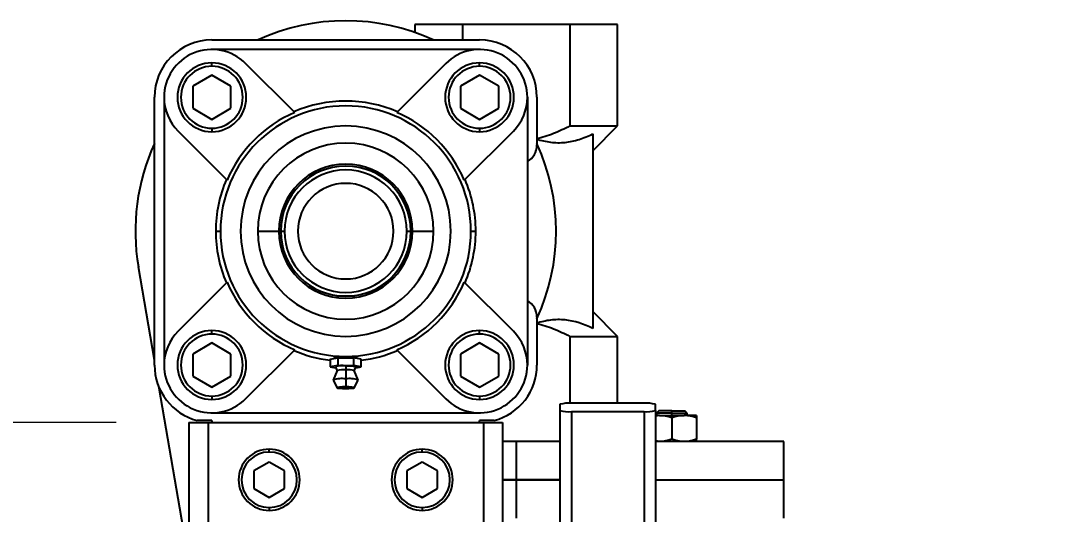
# Model space of a CAD drawing. Header units: millimetres. Extents: x 2 to 418, y 2 to 295.
# Drawn here: x 246.83 to 264.94, y 272.32 to 280.92 of the extents above; entities that cross this region are included whole.
import ezdxf

# ---------------------------------------------------------------- set-up
doc = ezdxf.new("R2010")
doc.units = ezdxf.units.MM
doc.styles.add('SLDTEXTSTYLE0', font='TXT', dxfattribs={"width": 0.75})
doc.dimstyles.new('SLDDIMSTYLE1', dxfattribs={"dimtxt": 3.175, "dimasz": 3.302, "dimexe": 0, "dimexo": 0.0625, "dimgap": 0.79375, "dimtad": 0, "dimtih": 1, "dimtoh": 1, "dimlfac": 15, "dimrnd": 1e-09, "dimzin": 4, "dimdsep": 46, "dimtxsty": 'SLDTEXTSTYLE0', "dimsah": 1, "dimcen": 0.09, "dimadec": 0, "dimazin": 1, "dimtfac": 1, "dimtofl": 0, "dimtmove": 0, "dimatfit": 3, "dimfxl": 0, "dimfrac": 2, "dimtolj": 1, "dimtzin": 12, "dimarcsym": 0})

# ---------------------------------------------------------------- blocks, each defined once
blk = doc.blocks.new('_D_20')
at = {"color": 7, "linetype": 'Continuous', "lineweight": 0}
for p, q in [((248.494, 273.924), (215.656, 273.924)), ((218.831, 273.924), (218.831, 161.588)), ((218.831, 81.257), (218.831, 156.547)), ((248.494, 81.257), (215.656, 81.257))]:
    blk.add_line(p, q, dxfattribs=at)
at = {"color": 7, "linetype": 'Continuous', "lineweight": 18}
for points in [[(218.831, 273.924), (218.323, 270.622), (219.339, 270.622)], [(218.831, 81.257), (219.339, 84.559), (218.323, 84.559)]]:
    blk.add_solid(points, dxfattribs=at)
at = {"color": 7, "linetype": 'Continuous', "lineweight": 18, "insert": (211.206, 160.64), "char_height": 3.175, "attachment_point": 1, "style": 'SLDTEXTSTYLE0'}
blk.add_mtext('2890.00', dxfattribs=at)
blk = doc.blocks.new('_D_23')
at = {"color": 7, "linetype": 'Continuous', "lineweight": 0}
for p, q in [((249.764, 234.934), (257.897, 234.934)), ((257.897, 234.934), (267.629, 234.934))]:
    blk.add_line(p, q, dxfattribs=at)
at = {"color": 7, "linetype": 'Continuous', "lineweight": 18}
for points in [[(249.764, 234.934), (253.066, 234.426), (253.066, 235.442)], [(257.897, 234.934), (254.595, 235.442), (254.595, 234.426)]]:
    blk.add_solid(points, dxfattribs=at)
at = {"color": 7, "linetype": 'Continuous', "lineweight": 18, "insert": (267.629, 236.507), "char_height": 3.175, "attachment_point": 1, "style": 'SLDTEXTSTYLE0'}
blk.add_mtext('122.00', dxfattribs=at)

msp = doc.modelspace()

# ---------------------------------------------------------------- linework, layer by layer
at = {"color": 7, "linetype": 'Continuous', "lineweight": 25}
for p, q in [((253.70384, 280.85731), (253.70384, 280.71974)), ((254.53718, 280.85731), (253.70384, 280.85731)), ((254.53718, 280.59064), (254.53718, 280.85731)), ((256.40384, 280.85731), (254.53718, 280.85731)), ((256.40384, 280.85731), (256.40384, 279.09064)), ((257.23718, 280.85731), (256.40384, 280.85731)), ((257.23718, 279.09064), (257.23718, 280.85731)), ((250.16384, 280.59064), (254.83051, 280.59064)), ((254.83051, 280.42398), (250.16384, 280.42398)), ((250.16384, 280.13064), (250.16384, 280.19064)), ((251.60779, 279.3252), (250.7531, 280.1799)), ((254.24125, 280.1799), (253.38656, 279.3252)), ((254.83051, 280.13064), (254.83051, 280.19064)), ((250.16384, 279.97554), (249.83051, 279.78309)), ((250.49718, 279.78309), (250.16384, 279.97554)), ((254.83051, 279.97554), (254.49718, 279.78309)), ((255.16384, 279.78309), (254.83051, 279.97554)), ((249.83051, 279.78309), (249.83051, 279.39819)), ((250.49718, 279.39819), (250.49718, 279.78309)), ((254.49718, 279.78309), (254.49718, 279.39819)), ((255.16384, 279.39819), (255.16384, 279.78309)), ((249.16384, 274.92398), (249.16384, 279.59064)), ((249.33051, 279.59064), (249.33051, 274.92398)), ((255.66384, 279.59064), (255.66384, 274.92398)), ((255.83051, 279.59064), (255.83051, 278.75731)), ((249.83051, 279.39819), (250.16384, 279.20574)), ((250.16384, 279.20574), (250.49718, 279.39819)), ((254.49718, 279.39819), (254.83051, 279.20574)), ((254.83051, 279.20574), (255.16384, 279.39819)), ((249.57459, 279.00139), (250.42928, 278.14669)), ((250.16384, 279.05064), (250.16384, 278.99064)), ((254.56507, 278.14669), (255.41976, 279.00139)), ((254.83051, 279.05064), (254.83051, 278.99064)), ((256.40384, 279.09064), (257.23718, 279.09064)), ((256.80384, 278.65731), (257.23718, 279.09064)), ((256.80384, 278.95152), (256.80384, 275.5631)), ((253.57041, 277.62148), (253.58566, 277.61079)), ((253.58566, 277.61079), (253.64092, 277.29743)), ((250.23051, 277.25731), (250.31384, 277.25731)), ((250.96384, 277.25731), (251.33051, 277.25731)), ((251.36384, 277.25731), (251.43051, 277.25731)), ((253.56384, 277.25731), (253.63051, 277.25731)), ((253.64092, 277.29743), (253.63024, 277.28217)), ((253.66384, 277.25731), (254.03051, 277.25731)), ((254.68051, 277.25731), (254.76384, 277.25731)), ((249.16384, 275.01011), (248.88382, 276.63435)), ((250.42928, 276.36793), (249.57459, 275.51323)), ((255.41976, 275.51323), (254.56507, 276.36793)), ((252.33808, 276.12398), (252.32491, 276.13715)), ((252.65628, 276.12398), (252.33808, 276.12398)), ((252.66944, 276.13715), (252.65628, 276.12398)), ((255.83051, 275.75731), (255.83051, 274.92398)), ((257.23718, 275.42398), (256.80384, 275.85731)), ((250.16384, 275.46398), (250.16384, 275.52398)), ((254.83051, 275.46398), (254.83051, 275.52398)), ((256.40384, 275.42398), (257.23718, 275.42398)), ((256.40384, 275.42398), (256.40384, 274.25715)), ((257.23718, 274.25731), (257.23718, 275.42398)), ((250.16384, 275.30888), (249.83051, 275.11643)), ((250.49718, 275.11643), (250.16384, 275.30888)), ((250.7531, 274.33472), (251.60779, 275.18942)), ((253.38656, 275.18942), (254.24125, 274.33472)), ((254.83051, 275.30888), (254.49718, 275.11643)), ((255.16384, 275.11643), (254.83051, 275.30888)), ((249.83051, 275.11643), (249.83051, 274.73153)), ((250.49718, 274.73153), (250.49718, 275.11643)), ((252.22775, 275.02716), (252.36246, 275.0495)), ((252.22775, 275.02716), (252.22775, 274.89378)), ((252.29718, 275.04948), (252.29718, 275.03867)), ((252.36246, 275.0495), (252.36246, 274.91611)), ((252.36246, 275.0495), (252.63189, 275.0495)), ((252.63189, 275.0495), (252.63189, 274.91611)), ((252.76661, 275.02716), (252.63189, 275.0495)), ((252.69718, 275.03867), (252.69718, 275.04949)), ((252.76661, 274.89378), (252.76661, 275.02716)), ((254.49718, 275.11643), (254.49718, 274.73153)), ((255.16384, 274.73153), (255.16384, 275.11643)), ((252.36246, 274.91611), (252.22775, 274.89378)), ((252.22775, 274.89378), (252.32144, 274.87825)), ((252.34729, 274.82797), (252.28067, 274.66231)), ((252.31405, 274.89294), (252.34735, 274.82673)), ((252.36246, 274.91611), (252.63189, 274.91611)), ((252.49718, 274.91133), (252.49718, 274.84178)), ((252.49718, 274.84178), (252.49718, 274.68225)), ((252.76661, 274.89378), (252.63189, 274.91611)), ((252.647, 274.82673), (252.6803, 274.89294)), ((252.71368, 274.66231), (252.64706, 274.82797)), ((252.67291, 274.87825), (252.76661, 274.89378)), ((249.83051, 274.73153), (250.16384, 274.53908)), ((250.16384, 274.53908), (250.49718, 274.73153)), ((252.28076, 274.66052), (252.34735, 274.52811)), ((252.49718, 274.68225), (252.49718, 274.54315)), ((252.647, 274.52811), (252.71359, 274.66052)), ((254.49718, 274.73153), (254.83051, 274.53908)), ((254.83051, 274.53908), (255.16384, 274.73153)), ((249.76384, 271.5299), (249.24786, 274.52275)), ((250.16384, 274.38398), (250.16384, 274.32398)), ((254.83051, 274.38398), (254.83051, 274.32398)), ((257.69718, 274.25731), (256.43051, 274.25731)), ((250.16384, 274.09064), (254.83051, 274.09064)), ((256.23051, 274.23988), (256.23051, 274.12948)), ((256.23051, 274.12948), (256.23051, 260.85994)), ((256.43051, 274.11205), (257.69718, 274.11205)), ((256.43051, 274.11205), (256.43051, 260.85121)), ((257.69718, 274.11205), (257.69718, 260.85121)), ((257.89718, 274.12948), (257.89718, 274.23988)), ((257.89718, 274.12948), (257.89718, 260.85994)), ((257.95442, 274.12398), (257.91442, 274.08398)), ((257.91442, 274.08398), (257.91442, 274.04398)), ((258.18108, 274.08398), (257.91442, 274.08398)), ((258.18108, 274.12398), (257.95442, 274.12398)), ((258.18108, 274.08398), (258.18108, 274.12398)), ((258.18108, 274.12398), (258.40775, 274.12398)), ((258.18108, 274.08398), (258.44775, 274.08398)), ((258.44775, 274.08398), (258.40775, 274.12398)), ((258.44775, 274.04398), (258.44775, 274.08398)), ((249.76384, 273.92398), (249.76384, 254.25731)), ((249.76384, 273.92398), (250.09718, 273.92398)), ((250.16384, 273.95731), (249.9078, 273.95731)), ((250.09718, 273.92398), (254.89718, 273.92398)), ((250.16384, 273.95731), (250.16384, 273.92398)), ((255.08655, 273.95731), (254.83051, 273.95731)), ((254.83051, 273.92398), (254.83051, 273.95731)), ((254.89718, 273.92398), (255.23051, 273.92398)), ((255.23051, 273.92398), (255.23051, 258.59064)), ((257.96442, 274.04398), (257.89718, 274.03197)), ((257.96442, 274.04398), (257.89718, 274.04398)), ((257.96442, 274.04398), (258.39775, 274.04398)), ((258.18108, 274.00527), (258.18108, 273.62935)), ((258.61442, 274.04398), (258.39775, 274.04398)), ((258.61442, 274.00527), (258.61442, 273.62935)), ((255.47054, 273.59064), (255.23051, 273.59064)), ((255.47054, 273.59064), (255.47048, 272.92398)), ((256.23051, 273.59064), (255.47054, 273.59064)), ((257.96442, 273.59064), (257.89718, 273.60266)), ((260.13718, 273.59064), (257.89718, 273.59064)), ((260.13718, 272.92398), (260.13718, 273.59064)), ((251.16384, 273.40731), (251.16384, 273.45731)), ((253.83051, 273.40731), (253.83051, 273.45731)), ((251.16384, 273.2319), (250.89718, 273.07794)), ((251.43051, 273.07794), (251.16384, 273.2319)), ((253.83051, 273.2319), (253.56384, 273.07794)), ((254.09718, 273.07794), (253.83051, 273.2319)), ((250.89718, 273.07794), (250.89718, 272.77002)), ((251.43051, 272.77002), (251.43051, 273.07794)), ((253.56384, 273.07794), (253.56384, 272.77002)), ((254.09718, 272.77002), (254.09718, 273.07794)), ((255.23051, 272.92398), (255.47048, 272.92398)), ((255.47051, 272.92398), (255.23051, 272.92398)), ((255.47048, 272.92398), (256.23051, 272.92398)), ((255.47051, 272.92398), (255.47051, 272.25731)), ((256.23051, 272.92398), (255.47051, 272.92398)), ((257.89718, 272.92398), (260.13718, 272.92398)), ((260.13718, 272.25731), (260.13718, 272.92398)), ((250.89718, 272.77002), (251.16384, 272.61606)), ((251.16384, 272.61606), (251.43051, 272.77002)), ((253.56384, 272.77002), (253.83051, 272.61606)), ((253.83051, 272.61606), (254.09718, 272.77002)), ((251.16384, 272.44064), (251.16384, 272.39064)), ((253.83051, 272.44064), (253.83051, 272.39064))]:
    msp.add_line(p, q, dxfattribs=at)
at = {"color": 8, "linetype": 'Continuous', "lineweight": 25}
for p, q in [((252.49718, 275.0495), (252.49718, 275.05632)), ((258.18108, 274.04398), (258.18108, 274.08398)), ((250.09718, 273.92398), (250.09718, 254.83466)), ((254.89718, 273.92398), (254.89718, 258.59064))]:
    msp.add_line(p, q, dxfattribs=at)
at = {"color": 7, "linetype": 'Continuous', "lineweight": 25, "flags": 128}
for points in [[(252.49718, 274.91133), (252.56733, 274.90999), (252.62681, 274.90619), (252.66655, 274.90049), (252.68051, 274.89378), (252.6803, 274.89294)], [(252.49718, 274.54315), (252.43977, 274.54206), (252.39111, 274.53895), (252.35859, 274.53429), (252.34718, 274.5288), (252.35859, 274.5233), (252.39111, 274.51864), (252.43977, 274.51553), (252.49718, 274.51444)], [(252.49718, 274.51444), (252.55458, 274.51553), (252.60324, 274.51864), (252.63576, 274.5233), (252.64718, 274.5288), (252.63576, 274.53429), (252.60324, 274.53895), (252.55458, 274.54206), (252.49718, 274.54315)]]:
    msp.add_lwpolyline(points, dxfattribs=at)
at = {"color": 7, "linetype": 'Continuous', "lineweight": 25}
for centre, radius, start, end in [((252.49718, 277.25731), 3.66667, 65.380023, 114.619977), ((250.16384, 279.59064), 1, 90, 180), ((254.83051, 279.59064), 1, 0, 90), ((250.16384, 279.59064), 0.83333, 45, 180), ((254.83051, 279.59064), 0.83333, 0, 135), ((250.16384, 279.59064), 0.6, 90, 270), ((250.16384, 279.59064), 0.54, 90, 270), ((250.16384, 279.59064), 0.6, 270, 90), ((250.16384, 279.59064), 0.54, 270, 90), ((254.83051, 279.59064), 0.6, 90, 270), ((254.83051, 279.59064), 0.54, 90, 270), ((254.83051, 279.59064), 0.6, 270, 90), ((254.83051, 279.59064), 0.54, 270, 90), ((250.16384, 279.59064), 0.83333, 180, 225), ((252.49718, 277.25731), 2.26667, 66.570578, 113.429422), ((254.83051, 279.59064), 0.83333, 315, 0), ((252.49718, 277.25731), 2.18333, 0, 180), ((252.49718, 277.25731), 2.25104, 113.27211, 156.72789), ((252.49718, 277.25731), 2.25104, 23.27211, 66.72789), ((252.49718, 277.25731), 1.83333, 0, 180), ((252.49718, 277.25731), 3.66667, 155.380023, 189.781853), ((252.49718, 277.25731), 1.53333, 0, 180), ((252.49718, 277.25731), 3.66667, 335.380023, 24.619977), ((255.49718, 278.75731), 0.33333, 300, 0), ((252.49718, 277.25731), 1.16667, 0, 180), ((252.49718, 277.25731), 1.13333, 0, 180), ((252.49718, 277.25731), 1.06667, 0, 180), ((252.49718, 277.25731), 2.26667, 156.570578, 180), ((252.49718, 277.25731), 0.83333, 0, 180), ((252.49718, 277.25731), 2.26667, 0, 23.429422), ((252.49718, 277.25731), 2.26667, 180, 203.429422), ((252.49718, 277.25731), 2.18333, 180, 0), ((252.49718, 277.25731), 1.83333, 180, 0), ((252.49718, 277.25731), 1.53333, 180, 0), ((252.49718, 277.25731), 1.16667, 180, 0), ((252.49718, 277.25731), 1.13333, 180, 0), ((252.49718, 277.25731), 1.06667, 180, 0), ((252.49718, 277.25731), 0.83333, 180, 0), ((252.49718, 277.25731), 2.26667, 336.570578, 0), ((252.49718, 277.25731), 2.25104, 203.27211, 246.72789), ((252.49718, 277.25731), 2.25104, 293.27211, 336.72789), ((255.49718, 275.75731), 0.33333, 0, 60), ((250.16384, 274.92398), 0.6, 90, 270), ((250.16384, 274.92398), 0.6, 270, 90), ((254.83051, 274.92398), 0.6, 90, 270), ((254.83051, 274.92398), 0.6, 270, 90), ((250.16384, 274.92398), 0.83333, 135, 180), ((250.16384, 274.92398), 0.54, 90, 270), ((250.16384, 274.92398), 0.54, 270, 90), ((254.83051, 274.92398), 0.54, 90, 270), ((254.83051, 274.92398), 0.54, 270, 90), ((254.83051, 274.92398), 0.83333, 0, 45), ((252.49718, 277.25731), 2.26667, 246.570578, 263.173326), ((252.49718, 277.25731), 2.26667, 276.826674, 293.429422), ((250.16384, 274.92398), 1, 180, 255.164888), ((250.16384, 274.92398), 0.83333, 180, 315), ((252.44332, 274.5267), 0.38838, 82.029304, 109.440678), ((252.46099, 274.41406), 0.42924, 85.163798, 105.360316), ((252.53336, 274.41406), 0.42924, 74.639684, 94.836202), ((254.83051, 274.92398), 0.83333, 225, 0), ((254.83051, 274.92398), 1, 284.835112, 0), ((252.43128, 274.25007), 0.43718, 81.330793, 110.139189), ((252.56307, 274.25007), 0.43718, 69.860811, 98.669207), ((256.38089, 273.67055), 0.58885, 85.166194, 104.795945), ((257.7468, 273.67055), 0.58885, 75.204055, 94.833806), ((256.38089, 274.69881), 0.58885, 255.204055, 274.833806), ((257.7468, 274.69881), 0.58885, 265.166194, 284.795945), ((251.16384, 272.92398), 0.53333, 90, 270), ((251.16384, 272.92398), 0.48333, 90, 270), ((251.16384, 272.92398), 0.53333, 270, 90), ((251.16384, 272.92398), 0.48333, 270, 90), ((253.83051, 272.92398), 0.53333, 90, 270), ((253.83051, 272.92398), 0.48333, 90, 270), ((253.83051, 272.92398), 0.53333, 270, 90), ((253.83051, 272.92398), 0.48333, 270, 90)]:
    msp.add_arc(centre, radius, start, end, dxfattribs=at)
for points, knots in [([(256.40384, 279.09064), (256.31129, 279.04175), (256.21707, 278.99715), (256.02383, 278.92032), (255.9248, 278.88808), (255.82235, 278.86469)], [0, 0, 0, 0, 0.5, 0.5, 1, 1, 1, 1]), ([(255.82235, 278.86469), (255.90339, 278.83764), (255.98539, 278.81812), (256.11011, 278.80249), (256.15197, 278.79955), (256.2363, 278.79849), (256.27844, 278.8004), (256.40335, 278.81301), (256.4852, 278.8306), (256.64658, 278.88088), (256.72625, 278.91364), (256.80384, 278.95152)], [0, 0, 0, 0, 0.25, 0.25, 0.375, 0.375, 0.5, 0.5, 0.75, 0.75, 1, 1, 1, 1]), ([(256.80384, 275.5631), (256.64852, 275.63892), (256.48865, 275.69284), (256.27925, 275.71418), (256.23669, 275.71612), (256.15245, 275.71509), (256.11061, 275.71218), (255.98583, 275.69659), (255.90366, 275.67707), (255.82235, 275.64993)], [0, 0, 0, 0, 0.5, 0.5, 0.625, 0.625, 0.75, 0.75, 1, 1, 1, 1]), ([(255.82235, 275.64993), (255.9248, 275.62654), (256.02383, 275.5943), (256.21707, 275.51747), (256.31129, 275.47287), (256.40384, 275.42398)], [0, 0, 0, 0, 0.5, 0.5, 1, 1, 1, 1]), ([(252.29971, 275.0495), (252.29901, 275.05015), (252.29628, 275.05273), (252.31468, 275.05508), (252.35304, 275.0565), (252.40921, 275.05651), (252.4603, 275.05633), (252.48995, 275.05632), (252.49718, 275.05632)], [0, 0, 0, 0, 0.07259223, 0.28633178, 0.50067694, 0.71584378, 0.93078058, 1, 1, 1, 1]), ([(252.49718, 275.05632), (252.51958, 275.05635), (252.56437, 275.05641), (252.62426, 275.05659), (252.66913, 275.05575), (252.69475, 275.05359), (252.69467, 275.05065), (252.69464, 275.04947)], [0, 0, 0, 0, 0.21381495, 0.42760111, 0.64214942, 0.85738748, 1, 1, 1, 1])]:
    msp.add_open_spline(points, degree=3, knots=knots, dxfattribs=at)
for points in [[(258.18108, 274.00527), (258.1103, 274.02887), (258.03837, 274.04398), (257.96442, 274.04398)], [(258.39775, 274.04398), (258.3238, 274.04398), (258.25187, 274.02887), (258.18108, 274.00527)], [(258.61442, 274.00527), (258.54363, 274.02887), (258.4717, 274.04398), (258.39775, 274.04398)], [(258.61442, 274.04398), (258.61442, 274.04398), (258.61442, 274.02887), (258.61442, 274.00527)], [(258.18108, 273.62935), (258.1103, 273.60575), (258.03837, 273.59064), (257.96442, 273.59064)], [(258.39775, 273.59064), (258.3238, 273.59064), (258.25187, 273.60575), (258.18108, 273.62935)], [(258.61442, 273.62935), (258.54363, 273.60575), (258.4717, 273.59064), (258.39775, 273.59064)], [(258.61442, 273.59064), (258.61442, 273.59064), (258.61442, 273.60575), (258.61442, 273.62935)]]:
    msp.add_open_spline(points, degree=3, dxfattribs=at)

# ---------------------------------------------------------------- dimensions: what is measured, and where the dimension line sits
at = {"color": 7, "linetype": 'Continuous', "lineweight": 18}
dim = msp.add_linear_dim(base=(257.89718, 234.93418), p1=(249.76384, 273.92398), p2=(257.89718, 274.12948), dimstyle='SLDDIMSTYLE1', dxfattribs=at)
dim.commit()
dim.dimension.update_dxf_attribs({"geometry": '_D_23', "text_midpoint": (274.08077, 234.93418), "dimtype": 160})
dim = msp.add_linear_dim(base=(218.83051, 81.25731), p1=(249.76384, 273.92398), p2=(249.76384, 81.25731), angle=90, dimstyle='SLDDIMSTYLE1', dxfattribs=at)
dim.commit()
dim.dimension.update_dxf_attribs({"geometry": '_D_20', "text_midpoint": (218.83051, 159.06749), "dimtype": 160})

doc.saveas('drawing.dxf')
